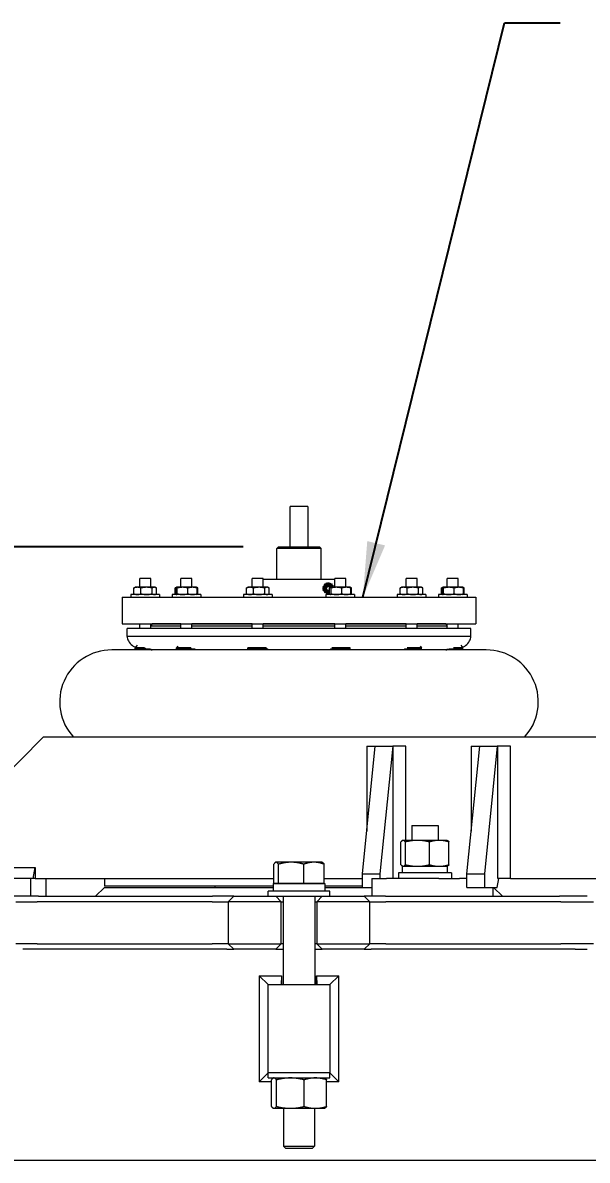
# Model space of a CAD drawing. Header units: inches. Extents: x 20 to 536, y 8 to 344.
# Drawn here: x 419.45 to 435.4, y 140.66 to 172.84 of the extents above; entities that cross this region are included whole.
import ezdxf

# ---------------------------------------------------------------- set-up
doc = ezdxf.new("R2010")
doc.units = ezdxf.units.IN
doc.header["$LTSCALE"] = 16
doc.header["$MEASUREMENT"] = 0
for name, color, linetype, lineweight in [('Dimension (ANSI)', 7, 'Continuous', 25), ('Symbol', 7, 'Continuous', 25), ('Visible (ANSI)', 7, 'Continuous', 50)]:
    doc.layers.add(name, color=color, linetype=linetype, lineweight=lineweight)
doc.styles.add('Standard D-E', font='arial.ttf')
doc.dimstyles.new('Default D-E$7', dxfattribs={"dimscale": 16, "dimtxt": 0.15, "dimasz": 0.098425, "dimexe": 0.125, "dimexo": 0.0625, "dimgap": 0.031496, "dimtad": 0, "dimtih": 1, "dimtoh": 1, "dimrnd": 1e-08, "dimzin": 4, "dimdsep": 46, "dimtxsty": 'Standard D-E', "dimcen": 0.09, "dimdle": 0.393701, "dimclrd": 256, "dimclre": 256, "dimclrt": 256, "dimadec": 0, "dimazin": 1, "dimtfac": 1, "dimtofl": 0, "dimtmove": 0, "dimatfit": 3, "dimfxl": 1, "dimtolj": 1, "dimtzin": 4, "dimlwd": -1, "dimlwe": -1, "dimarcsym": 0})
doc.dimstyles.new('in [mm] D-E NeptuneBenson', dxfattribs={"dimscale": 16, "dimtxt": 0.15, "dimasz": 0.098425, "dimexe": 0.125, "dimexo": 0.063, "dimgap": 0.031496, "dimtad": 0, "dimtih": 1, "dimtoh": 1, "dimdec": 4, "dimrnd": 1e-08, "dimzin": 3, "dimdsep": 46, "dimlunit": 5, "dimtxsty": 'Standard D-E', "dimcen": 0.09, "dimdle": 0.393701, "dimclrd": 256, "dimclre": 256, "dimclrt": 256, "dimadec": 1, "dimazin": 1, "dimtfac": 1, "dimtofl": 0, "dimtmove": 0, "dimatfit": 3, "dimfxl": 1, "dimfrac": 1, "dimtolj": 1, "dimtzin": 4, "dimlwd": -1, "dimlwe": -1, "dimarcsym": 0})

# ---------------------------------------------------------------- blocks, each defined once
blk = doc.blocks.new('*D27')
at = {"layer": 'Defpoints', "color": 0, "transparency": 16777216}
for p in [(360.176, 158.01), (426.681, 158.01), (401.679, 61.1)]:
    blk.add_point(p, dxfattribs=at)
at = {"layer": 'Dimension (ANSI)', "transparency": 16777216}
for p, q in [((425.673, 158.01), (358.176, 158.01)), ((360.176, 156.436), (360.176, 124.588)), ((360.176, 62.675), (360.176, 107.179)), ((400.671, 61.1), (358.176, 61.1))]:
    blk.add_line(p, q, dxfattribs=at)
for points in [[(359.914, 156.436), (360.439, 156.436), (360.176, 158.01)], [(359.914, 62.675), (360.439, 62.675), (360.176, 61.1)]]:
    blk.add_solid(points, dxfattribs=at)
at = {"layer": 'Dimension (ANSI)', "transparency": 16777216, "char_height": 2.4, "attachment_point": 5, "style": 'Standard D-E'}
for s, insert in [('\\A1; \\fArial|b0|i0;\\H2.4000;96{\\H1x;\\S15#16;} in', (360.176, 118.859)), ('\\A1;[2461.5 mm]{\\P\\fArial|b0|i0;\\H2.4000;SHIPPING HEIGHT\\P\\fArial|b0|i0;\\H2.4000;REF.}', (360.176, 110.155))]:
    blk.add_mtext(s, dxfattribs=dict(at, insert=insert))

msp = doc.modelspace()

# ---------------------------------------------------------------- linework, layer by layer
at = {"layer": 'Visible (ANSI)', "linetype": 'Continuous', "lineweight": 18}
for p, q in [((426.99551, 159.13508), (426.99551, 158.01031)), ((427.49489, 159.15596), (427.01639, 159.15596)), ((427.51577, 158.01031), (427.51577, 159.13508)), ((426.68064, 158.01031), (426.63064, 157.96031)), ((427.88064, 157.96031), (426.63064, 157.96031)), ((426.63064, 157.08345), (426.63064, 157.96031)), ((426.68064, 158.01031), (427.83064, 158.01031)), ((427.83064, 158.01031), (427.88064, 157.96031)), ((427.88064, 157.08345), (427.88064, 157.96031)), ((423.06523, 157.11345), (422.75273, 157.11345)), ((422.75273, 156.86645), (422.75273, 157.11345)), ((423.06523, 156.86645), (423.06523, 157.11345)), ((424.22991, 157.11345), (423.91741, 157.11345)), ((423.91741, 156.86645), (423.91741, 157.11345)), ((424.22991, 156.86645), (424.22991, 157.11345)), ((426.24721, 157.11345), (425.93471, 157.11345)), ((425.93471, 156.86645), (425.93471, 157.11345)), ((426.24721, 156.86645), (426.24721, 157.11345)), ((428.26142, 157.08345), (426.24939, 157.08345)), ((428.57658, 157.11345), (428.26408, 157.11345)), ((428.26408, 156.86645), (428.26408, 157.11345)), ((428.57658, 156.86645), (428.57658, 157.11345)), ((430.59387, 157.11345), (430.28137, 157.11345)), ((430.28137, 156.86645), (430.28137, 157.11345)), ((430.59387, 156.86645), (430.59387, 157.11345)), ((431.75856, 157.11345), (431.44606, 157.11345)), ((431.44606, 156.86645), (431.44606, 157.11345)), ((431.75856, 156.86645), (431.75856, 157.11345)), ((422.58671, 156.68376), (422.58671, 156.84614)), ((422.62748, 156.86645), (422.60428, 156.85564)), ((422.68565, 156.86645), (422.62748, 156.86645)), ((422.94572, 156.86645), (422.68565, 156.86645)), ((422.78459, 156.68376), (422.78459, 156.84614)), ((423.16905, 156.86645), (422.94572, 156.86645)), ((423.10685, 156.68376), (423.10685, 156.84614)), ((423.19048, 156.86645), (423.16905, 156.86645)), ((423.19048, 156.86645), (423.21367, 156.85564)), ((423.23124, 156.68376), (423.23124, 156.84614)), ((423.75139, 156.68376), (423.75139, 156.84614)), ((423.78973, 156.86532), (423.76897, 156.85564)), ((423.77336, 156.68376), (423.77336, 156.84614)), ((423.79216, 156.86645), (423.78973, 156.86532)), ((423.79457, 156.86645), (423.79216, 156.86645)), ((423.96594, 156.86645), (423.79457, 156.86645)), ((423.81578, 156.68376), (423.81578, 156.84614)), ((424.24503, 156.86645), (423.96594, 156.86645)), ((424.11609, 156.68376), (424.11609, 156.84614)), ((424.35516, 156.86645), (424.24503, 156.86645)), ((424.35516, 156.86645), (424.35759, 156.86532)), ((424.35759, 156.86532), (424.37836, 156.85564)), ((424.37397, 156.68376), (424.37397, 156.84614)), ((424.39593, 156.68376), (424.39593, 156.84614)), ((425.76869, 156.68376), (425.76869, 156.84614)), ((425.80946, 156.86645), (425.78626, 156.85564)), ((425.86763, 156.86645), (425.80946, 156.86645)), ((426.1277, 156.86645), (425.86763, 156.86645)), ((425.96657, 156.68376), (425.96657, 156.84614)), ((426.35103, 156.86645), (426.1277, 156.86645)), ((426.28883, 156.68376), (426.28883, 156.84614)), ((426.37246, 156.86645), (426.35103, 156.86645)), ((426.37246, 156.86645), (426.39565, 156.85564)), ((426.41322, 156.68376), (426.41322, 156.84614)), ((428.12002, 156.68376), (428.12002, 156.84614)), ((428.13883, 156.86645), (428.1364, 156.86532)), ((428.14124, 156.86645), (428.13883, 156.86645)), ((428.3126, 156.86645), (428.14124, 156.86645)), ((428.16245, 156.68376), (428.16245, 156.84614)), ((428.59169, 156.86645), (428.3126, 156.86645)), ((428.46276, 156.68376), (428.46276, 156.84614)), ((428.70183, 156.86645), (428.59169, 156.86645)), ((428.70183, 156.86645), (428.70426, 156.86532)), ((428.70426, 156.86532), (428.72502, 156.85564)), ((428.72063, 156.68376), (428.72063, 156.84614)), ((428.7426, 156.68376), (428.7426, 156.84614)), ((430.11536, 156.68376), (430.11536, 156.84614)), ((430.15612, 156.86645), (430.13293, 156.85564)), ((430.21429, 156.86645), (430.15612, 156.86645)), ((430.47437, 156.86645), (430.21429, 156.86645)), ((430.31323, 156.68376), (430.31323, 156.84614)), ((430.6977, 156.86645), (430.47437, 156.86645)), ((430.6355, 156.68376), (430.6355, 156.84614)), ((430.71912, 156.86645), (430.6977, 156.86645)), ((430.71912, 156.86645), (430.74232, 156.85564)), ((430.75989, 156.68376), (430.75989, 156.84614)), ((431.28004, 156.68376), (431.28004, 156.84614)), ((431.31838, 156.86532), (431.29762, 156.85564)), ((431.302, 156.68376), (431.302, 156.84614)), ((431.32081, 156.86645), (431.31838, 156.86532)), ((431.32322, 156.86645), (431.32081, 156.86645)), ((431.49458, 156.86645), (431.32322, 156.86645)), ((431.34443, 156.68376), (431.34443, 156.84614)), ((431.77368, 156.86645), (431.49458, 156.86645)), ((431.64474, 156.68376), (431.64474, 156.84614)), ((431.88381, 156.86645), (431.77368, 156.86645)), ((431.88381, 156.86645), (431.88624, 156.86532)), ((431.88624, 156.86532), (431.907, 156.85564)), ((431.90261, 156.68376), (431.90261, 156.84614)), ((431.92458, 156.68376), (431.92458, 156.84614)), ((422.25564, 156.58345), (432.25564, 156.58345)), ((422.25564, 156.58345), (422.25564, 155.83345)), ((423.31498, 156.66345), (422.50298, 156.66345)), ((422.50298, 156.66345), (422.50298, 156.58345)), ((422.62748, 156.66345), (422.60428, 156.67427)), ((423.19048, 156.66345), (423.21367, 156.67427)), ((423.31498, 156.66345), (423.31498, 156.58345)), ((424.47966, 156.66345), (423.66766, 156.66345)), ((423.66766, 156.66345), (423.66766, 156.58345)), ((423.78973, 156.66458), (423.76897, 156.67427)), ((423.79216, 156.66345), (423.78973, 156.66458)), ((424.35516, 156.66345), (424.35759, 156.66458)), ((424.35759, 156.66458), (424.37836, 156.67427)), ((424.47966, 156.66345), (424.47966, 156.58345)), ((426.49696, 156.66345), (425.68496, 156.66345)), ((425.68496, 156.66345), (425.68496, 156.58345)), ((425.80946, 156.66345), (425.78626, 156.67427)), ((426.37246, 156.66345), (426.39565, 156.67427)), ((426.49696, 156.66345), (426.49696, 156.58345)), ((428.82633, 156.66345), (428.01433, 156.66345)), ((428.01433, 156.66345), (428.01433, 156.58345)), ((428.13883, 156.66345), (428.1364, 156.66458)), ((428.70183, 156.66345), (428.70426, 156.66458)), ((428.70426, 156.66458), (428.72502, 156.67427)), ((428.82633, 156.66345), (428.82633, 156.58345)), ((430.84362, 156.66345), (430.03162, 156.66345)), ((430.03162, 156.66345), (430.03162, 156.58345)), ((430.15612, 156.66345), (430.13293, 156.67427)), ((430.71912, 156.66345), (430.74232, 156.67427)), ((430.84362, 156.66345), (430.84362, 156.58345)), ((432.00831, 156.66345), (431.19631, 156.66345)), ((431.19631, 156.66345), (431.19631, 156.58345)), ((431.31838, 156.66458), (431.29762, 156.67427)), ((431.32081, 156.66345), (431.31838, 156.66458)), ((431.88381, 156.66345), (431.88624, 156.66458)), ((431.88624, 156.66458), (431.907, 156.67427)), ((432.00831, 156.66345), (432.00831, 156.58345)), ((432.25564, 156.58345), (432.25564, 155.83345)), ((422.25564, 155.83345), (432.25564, 155.83345)), ((422.75273, 155.70545), (422.75273, 155.83345)), ((423.06523, 155.70545), (423.06523, 155.83345)), ((423.10653, 155.83031), (423.06948, 155.76613)), ((423.91741, 155.76613), (423.06948, 155.76613)), ((423.91741, 155.83031), (423.10653, 155.83031)), ((423.91741, 155.70545), (423.91741, 155.83345)), ((424.22991, 155.70545), (424.22991, 155.83345)), ((425.93471, 155.83031), (424.22991, 155.83031)), ((425.93471, 155.76613), (424.22991, 155.76613)), ((425.93471, 155.70545), (425.93471, 155.83345)), ((426.24721, 155.70545), (426.24721, 155.83345)), ((428.26408, 155.83031), (426.24721, 155.83031)), ((428.26408, 155.76613), (426.24721, 155.76613)), ((426.51239, 155.83031), (426.51239, 155.83345)), ((427.99889, 155.83031), (427.99889, 155.83345)), ((428.26408, 155.70545), (428.26408, 155.83345)), ((428.57658, 155.70545), (428.57658, 155.83345)), ((430.28137, 155.83031), (428.57658, 155.83031)), ((430.28137, 155.76613), (428.57658, 155.76613)), ((430.28137, 155.70545), (430.28137, 155.83345)), ((430.59387, 155.70545), (430.59387, 155.83345)), ((431.40475, 155.83031), (430.59387, 155.83031)), ((431.44181, 155.76613), (430.59387, 155.76613)), ((431.40475, 155.83031), (431.44181, 155.76613)), ((431.44606, 155.70545), (431.44606, 155.83345)), ((431.75856, 155.70545), (431.75856, 155.83345)), ((432.11564, 155.70545), (422.39564, 155.70545)), ((422.39564, 155.47725), (422.39564, 155.70545)), ((432.11564, 155.47725), (422.39564, 155.47725)), ((432.11564, 155.47725), (432.11564, 155.70545)), ((422.68498, 155.22652), (422.62498, 155.15749)), ((422.88956, 155.15749), (422.62498, 155.15749)), ((422.62498, 155.11345), (422.62498, 155.15749)), ((422.904, 155.11345), (422.904, 155.15186)), ((422.98728, 155.12579), (422.98728, 155.11345)), ((423.82605, 155.19935), (423.78966, 155.15749)), ((424.19851, 155.15749), (423.78966, 155.15749)), ((423.78966, 155.11345), (423.78966, 155.15749)), ((424.21133, 155.11345), (424.21133, 155.15186)), ((424.27797, 155.12579), (424.27797, 155.11345)), ((425.80696, 155.11345), (425.80696, 155.14999)), ((426.32662, 155.15749), (425.80762, 155.15749)), ((426.33438, 155.11345), (426.33438, 155.15186)), ((426.36653, 155.12579), (426.36653, 155.11345)), ((428.14734, 155.1283), (428.14734, 155.11345)), ((428.70366, 155.15749), (428.18466, 155.15749)), ((428.70428, 155.11345), (428.70428, 155.15186)), ((430.24036, 155.1283), (430.24036, 155.11345)), ((430.72162, 155.15749), (430.31277, 155.15749)), ((430.68523, 155.19935), (430.72162, 155.15749)), ((430.72162, 155.11345), (430.72162, 155.15749)), ((431.53362, 155.1283), (431.53362, 155.11345)), ((431.88631, 155.15749), (431.62173, 155.15749)), ((431.8263, 155.22652), (431.88631, 155.15749)), ((431.88631, 155.11345), (431.88631, 155.15749)), ((432.54996, 155.09629), (421.96132, 155.09629)), ((422.904, 155.11345), (422.62498, 155.11345)), ((422.92044, 155.10545), (423.0463, 155.10545)), ((422.98728, 155.11345), (422.92677, 155.11345)), ((423.04519, 155.11345), (422.98728, 155.11345)), ((423.09174, 155.10545), (424.12876, 155.10545)), ((424.21133, 155.11345), (423.78966, 155.11345)), ((424.27797, 155.11345), (424.21133, 155.11345)), ((424.25288, 155.10545), (426.04906, 155.10545)), ((424.31623, 155.11345), (424.27797, 155.11345)), ((426.33438, 155.11345), (425.80696, 155.11345)), ((426.21862, 155.10545), (428.29267, 155.10545)), ((426.36653, 155.11345), (426.33438, 155.11345)), ((426.37488, 155.11345), (426.36653, 155.11345)), ((428.70428, 155.11345), (428.14734, 155.11345)), ((428.46222, 155.10545), (430.2584, 155.10545)), ((430.72162, 155.11345), (430.24036, 155.11345)), ((430.38253, 155.10545), (431.41955, 155.10545)), ((431.46498, 155.10545), (431.59084, 155.10545)), ((431.53362, 155.11345), (431.49661, 155.11345)), ((431.88631, 155.11345), (431.53362, 155.11345)), ((417.55765, 150.12531), (420.02051, 152.62531)), ((443.26458, 152.62531), (420.02051, 152.62531)), ((429.04853, 148.75531), (429.41262, 152.37531)), ((429.17002, 152.37531), (429.41262, 152.37531)), ((429.17002, 152.37531), (429.17002, 149.96323)), ((429.41262, 152.37531), (429.90519, 152.37531)), ((429.90519, 152.37531), (429.5411, 148.75531)), ((429.91678, 152.37531), (429.90519, 152.37531)), ((430.27831, 152.37531), (429.91678, 152.37531)), ((429.91678, 148.62531), (429.91678, 152.37531)), ((430.27831, 149.70731), (430.27831, 152.37531)), ((432.00396, 148.75531), (432.36804, 152.37531)), ((432.12545, 152.37531), (432.36804, 152.37531)), ((432.12545, 152.37531), (432.12545, 149.96323)), ((432.36804, 152.37531), (432.86062, 152.37531)), ((432.86062, 152.37531), (432.49653, 148.75531)), ((432.87221, 152.37531), (432.86062, 152.37531)), ((433.23373, 152.37531), (432.87221, 152.37531)), ((432.87221, 148.62531), (432.87221, 152.37531)), ((433.23373, 148.62531), (433.23373, 152.37531)), ((430.44147, 150.12531), (431.19147, 150.12531)), ((430.44147, 150.12531), (430.44147, 149.70731)), ((431.19147, 150.12531), (431.19147, 149.70731)), ((430.13831, 149.0184), (430.13831, 149.66223)), ((430.19147, 149.70731), (430.18183, 149.70282)), ((430.20097, 149.70731), (430.19147, 149.70731)), ((430.60271, 149.70731), (430.20097, 149.70731)), ((430.26363, 149.0184), (430.26363, 149.66223)), ((431.21821, 149.70731), (430.60271, 149.70731)), ((430.94179, 149.0184), (430.94179, 149.66223)), ((431.44147, 149.70731), (431.21821, 149.70731)), ((431.44147, 149.70731), (431.45111, 149.70282)), ((431.49464, 149.0184), (431.49464, 149.66223)), ((426.54334, 148.48494), (426.54334, 149.03035)), ((426.59964, 149.08894), (426.58929, 149.08297)), ((426.60983, 149.08894), (426.59964, 149.08894)), ((427.03247, 149.08894), (426.60983, 149.08894)), ((426.67632, 148.48494), (426.67632, 149.03035)), ((427.67829, 149.08894), (427.03247, 149.08894)), ((427.38862, 148.48494), (427.38862, 149.03035)), ((427.91164, 149.08894), (427.67829, 149.08894)), ((427.91164, 149.08894), (427.92199, 149.08297)), ((427.96795, 148.48494), (427.96795, 149.03035)), ((417.70417, 148.93781), (419.79885, 148.93781)), ((419.74518, 148.62531), (419.79885, 148.93781)), ((419.79885, 148.93781), (419.79885, 148.62531)), ((429.04853, 148.75531), (429.5411, 148.75531)), ((429.04853, 148.37531), (429.04853, 148.75531)), ((429.5411, 148.75531), (429.5411, 148.62531)), ((431.56647, 148.78531), (430.06647, 148.78531)), ((430.06647, 148.78531), (430.06647, 148.62531)), ((430.19147, 148.97331), (430.18183, 148.97781)), ((430.18397, 148.97331), (431.44897, 148.97331)), ((430.18397, 148.78531), (430.18397, 148.97331)), ((431.44147, 148.97331), (431.45111, 148.97781)), ((431.44897, 148.78531), (431.44897, 148.97331)), ((431.56647, 148.78531), (431.56647, 148.62531)), ((432.00396, 148.75531), (432.49653, 148.75531)), ((432.00396, 148.37531), (432.00396, 148.75531)), ((432.49653, 148.75531), (432.49653, 148.37531)), ((419.67005, 148.62531), (417.70417, 148.62531)), ((419.79885, 148.62531), (419.67005, 148.62531)), ((419.67005, 148.62531), (419.67005, 148.12531)), ((419.79885, 148.62531), (419.74518, 148.62531)), ((419.79885, 148.62531), (426.54334, 148.62531)), ((420.09939, 148.62531), (420.09939, 148.12531)), ((421.75564, 148.37531), (421.50564, 148.12531)), ((421.75564, 148.62531), (421.75564, 148.41531)), ((426.52614, 148.41531), (421.75564, 148.41531)), ((421.75564, 148.37531), (426.52614, 148.37531)), ((421.75564, 148.37531), (426.52614, 148.37531)), ((424.88064, 148.41531), (424.88064, 148.37531)), ((426.52614, 148.48494), (427.98514, 148.48494)), ((426.52614, 148.48494), (426.52614, 148.26594)), ((426.60983, 148.48494), (426.54334, 148.48494)), ((426.59964, 148.48494), (426.59964, 148.48494)), ((426.67632, 148.48494), (426.60983, 148.48494)), ((427.03247, 148.48494), (426.67632, 148.48494)), ((427.38862, 148.48494), (427.03247, 148.48494)), ((427.67829, 148.48494), (427.38862, 148.48494)), ((427.96795, 148.48494), (427.67829, 148.48494)), ((427.91164, 148.48494), (427.91164, 148.48494)), ((427.96795, 148.62531), (429.04853, 148.62531)), ((427.98514, 148.48494), (427.98514, 148.26594)), ((429.04853, 148.41531), (427.98514, 148.41531)), ((427.98514, 148.37531), (429.04853, 148.37531)), ((427.98514, 148.37531), (429.04853, 148.37531)), ((429.04853, 148.37531), (429.319, 148.37531)), ((429.319, 148.62531), (429.73313, 148.62531)), ((429.319, 148.62531), (429.319, 148.12531)), ((431.21085, 148.62531), (429.73313, 148.62531)), ((431.21085, 148.62531), (431.78929, 148.62531)), ((432.00396, 148.62531), (431.78929, 148.62531)), ((432.00396, 148.37531), (432.49653, 148.37531)), ((432.49653, 148.37531), (432.86062, 148.37531)), ((432.73385, 148.37531), (432.73385, 148.12531)), ((432.75564, 148.37531), (433.00564, 148.12531)), ((432.86062, 148.37531), (432.90355, 148.62531)), ((433.23373, 148.62531), (432.87221, 148.62531)), ((433.23373, 148.62531), (436.76093, 148.62531)), ((419.89334, 148.12531), (419.10772, 148.12531)), ((419.89334, 148.12531), (424.81211, 148.12531)), ((425.41064, 148.12531), (424.81211, 148.12531)), ((425.25564, 147.97031), (425.41064, 148.12531)), ((425.41064, 148.12531), (426.22735, 148.12531)), ((426.22735, 148.12531), (426.50332, 148.12531)), ((428.13064, 148.26594), (426.38064, 148.26594)), ((426.38064, 148.12531), (426.38064, 148.26594)), ((426.50332, 148.12531), (426.60064, 148.12531)), ((426.75564, 147.97031), (426.60064, 148.12531)), ((426.60064, 148.12531), (427.91064, 148.12531)), ((426.80814, 148.12531), (426.80814, 145.62531)), ((427.70314, 148.12531), (427.70314, 145.62531)), ((427.75564, 147.97031), (427.91064, 148.12531)), ((427.91064, 148.12531), (428.00797, 148.12531)), ((428.00797, 148.12531), (428.28394, 148.12531)), ((428.13064, 148.12531), (428.13064, 148.26594)), ((428.28394, 148.12531), (429.10064, 148.12531)), ((429.69918, 148.12531), (429.10064, 148.12531)), ((429.25564, 147.97031), (429.10064, 148.12531)), ((429.69918, 148.12531), (434.61794, 148.12531)), ((435.40357, 148.12531), (434.61794, 148.12531)), ((419.25337, 147.97031), (419.85308, 147.97031)), ((424.79875, 147.97031), (419.85308, 147.97031)), ((424.79875, 147.97031), (425.25564, 147.97031)), ((426.22216, 147.97031), (425.25564, 147.97031)), ((425.25564, 147.97031), (425.25564, 146.78031)), ((426.49952, 147.97031), (426.22216, 147.97031)), ((426.75564, 147.97031), (426.49952, 147.97031)), ((426.75564, 147.97031), (426.80814, 147.97031)), ((426.75564, 146.78031), (426.75564, 147.97031)), ((427.70314, 147.97031), (427.75564, 147.97031)), ((428.01177, 147.97031), (427.75564, 147.97031)), ((427.75564, 147.97031), (427.75564, 146.78031)), ((428.28913, 147.97031), (428.01177, 147.97031)), ((429.25564, 147.97031), (428.28913, 147.97031)), ((429.25564, 147.97031), (429.71254, 147.97031)), ((429.25564, 146.78031), (429.25564, 147.97031)), ((434.6582, 147.97031), (429.71254, 147.97031)), ((434.6582, 147.97031), (435.25792, 147.97031)), ((435.25792, 147.97031), (435.58496, 147.97031)), ((419.85308, 146.78031), (419.25337, 146.78031)), ((419.85308, 146.78031), (424.79875, 146.78031)), ((425.25564, 146.78031), (424.79875, 146.78031)), ((425.25564, 146.78031), (426.22216, 146.78031)), ((425.25564, 146.78031), (425.41064, 146.62531)), ((426.22216, 146.78031), (426.49952, 146.78031)), ((426.49952, 146.78031), (426.75564, 146.78031)), ((426.75564, 146.78031), (426.60064, 146.62531)), ((426.80814, 146.78031), (426.75564, 146.78031)), ((427.75564, 146.78031), (427.70314, 146.78031)), ((427.75564, 146.78031), (428.01177, 146.78031)), ((427.75564, 146.78031), (427.91064, 146.62531)), ((428.01177, 146.78031), (428.28913, 146.78031)), ((428.28913, 146.78031), (429.25564, 146.78031)), ((429.25564, 146.78031), (429.10064, 146.62531)), ((429.71254, 146.78031), (429.25564, 146.78031)), ((429.71254, 146.78031), (434.6582, 146.78031)), ((435.25792, 146.78031), (434.6582, 146.78031)), ((435.58496, 146.78031), (435.25792, 146.78031)), ((425.21833, 146.62531), (419.44699, 146.62531)), ((425.21833, 146.62531), (425.41064, 146.62531)), ((426.22735, 146.62531), (425.41064, 146.62531)), ((426.50332, 146.62531), (426.22735, 146.62531)), ((426.60064, 146.62531), (426.50332, 146.62531)), ((426.60064, 146.62531), (426.80814, 146.62531)), ((427.70314, 146.62531), (427.91064, 146.62531)), ((428.00797, 146.62531), (427.91064, 146.62531)), ((428.28394, 146.62531), (428.00797, 146.62531)), ((429.10064, 146.62531), (428.28394, 146.62531)), ((429.10064, 146.62531), (429.29295, 146.62531)), ((435.06429, 146.62531), (429.29295, 146.62531)), ((435.06429, 146.62531), (435.40357, 146.62531)), ((426.13074, 145.87521), (426.13074, 142.87541)), ((426.13074, 145.87521), (426.75999, 145.87521)), ((426.13074, 145.87521), (426.38064, 145.62531)), ((426.75999, 145.87521), (426.75564, 145.62531)), ((426.75999, 145.87521), (426.75999, 145.62531)), ((427.7513, 145.87521), (427.75564, 145.62531)), ((427.7513, 145.62531), (427.7513, 145.87521)), ((427.7513, 145.87521), (428.38054, 145.87521)), ((428.38054, 145.87521), (428.13064, 145.62531)), ((428.38054, 142.87541), (428.38054, 145.87521)), ((426.38064, 145.62531), (428.13064, 145.62531)), ((426.38064, 143.12531), (426.38064, 145.62531)), ((428.13064, 145.62531), (428.13064, 143.12531)), ((426.13074, 142.87541), (426.38064, 143.12531)), ((428.13064, 143.12531), (426.38064, 143.12531)), ((428.13064, 143.12531), (426.38064, 143.12531)), ((426.38064, 142.98469), (426.38064, 143.12531)), ((426.38064, 142.98469), (428.13064, 142.98469)), ((426.47493, 142.17755), (426.47493, 142.93282)), ((426.53664, 142.98469), (426.5253, 142.9794)), ((426.62069, 142.17755), (426.62069, 142.93282)), ((427.4014, 142.17755), (427.4014, 142.93282)), ((427.97464, 142.98469), (427.98599, 142.9794)), ((428.03635, 142.17755), (428.03635, 142.93282)), ((428.13064, 142.98469), (428.13064, 143.12531)), ((428.38054, 142.87541), (428.13064, 143.12531)), ((426.47493, 142.87541), (426.13074, 142.87541)), ((428.38054, 142.87541), (428.03635, 142.87541)), ((426.53664, 142.12569), (426.5253, 142.13098)), ((426.53664, 142.12569), (426.54781, 142.12569)), ((426.54781, 142.12569), (427.01104, 142.12569)), ((426.81814, 142.12569), (426.81814, 141.05105)), ((427.01104, 142.12569), (427.71887, 142.12569)), ((427.69314, 142.12569), (427.69314, 141.05105)), ((427.71887, 142.12569), (427.97464, 142.12569)), ((427.97464, 142.12569), (427.98599, 142.13098)), ((426.81814, 141.05105), (427.69314, 141.05105)), ((426.8863, 140.98494), (426.81814, 141.05105)), ((427.62498, 140.98494), (426.8863, 140.98494)), ((427.62498, 140.98494), (427.69314, 141.05105)), ((398.75431, 140.65656), (449.62921, 140.65656))]:
    msp.add_line(p, q, dxfattribs=at)
for centre, radius, start, end in [((427.01639, 159.13508), 0.02088, 90, 180), ((427.49489, 159.13508), 0.02088, 0, 90), ((426.24939, 157.05845), 0.025, 90, 95.015666), ((423.13619, 155.6459), 0.1375, 119.023912, 121.071654), ((431.37509, 155.6459), 0.1375, 58.928346, 60.976088), ((422.68416, 155.49245), 0.28891, 183.015326, 209.34172), ((431.82713, 155.49245), 0.28891, 330.65828, 356.984674), ((422.79778, 155.55632), 0.41925, 209.34172, 233.614904), ((422.87197, 155.65701), 0.54432, 233.614904, 244.046206), ((431.63932, 155.65701), 0.54432, 295.953794, 306.385096), ((431.71351, 155.55632), 0.41925, 306.385096, 330.65828), ((421.96132, 153.62537), 1.47092, 90, 222.834831), ((422.92044, 155.81583), 0.71038, 261.393107, 270), ((423.03451, 155.51256), 0.41885, 276.363058, 283.598225), ((431.47677, 155.51256), 0.41885, 256.401775, 263.636942), ((431.59084, 155.81583), 0.71038, 270, 278.606893), ((432.54996, 153.62537), 1.47092, 317.165169, 90)]:
    msp.add_arc(centre, radius, start, end, dxfattribs=at)
at = {"layer": 'Visible (ANSI)'}
for radius, start, end in [(0.08929, 21.69095, 293.957545), (0.1018, 54.052466, 99.052466)]:
    msp.add_arc((428.08377, 156.83345), radius, start, end, dxfattribs=at)
at = {"layer": 'Visible (ANSI)', "linetype": 'Continuous', "lineweight": 18}
for points in [[(428.26142, 157.08345), (428.26227, 157.08345), (428.26317, 157.0834), (428.26408, 157.08329)], [(428.12001, 156.71384), (428.10822, 156.71028), (428.09594, 156.70845), (428.08377, 156.70845)], [(422.904, 155.14098), (422.90895, 155.1394), (422.91392, 155.13787), (422.9189, 155.13639)], [(422.9189, 155.13639), (422.93775, 155.13081), (422.95648, 155.12583), (422.97447, 155.12166)]]:
    msp.add_open_spline(points, degree=3, dxfattribs=at)
for points, weights in [([(422.68565, 156.86645), (422.63973, 156.86645), (422.58671, 156.84614)], [1, 1.0379548493, 1]), ([(422.58671, 156.84614), (422.59578, 156.85167), (422.60428, 156.85564)], [1, 1.01005189042, 1.01477953359]), ([(422.78459, 156.84614), (422.73156, 156.86645), (422.68565, 156.86645)], [1, 1.0379548493, 1]), ([(422.94572, 156.86645), (422.87094, 156.86645), (422.78459, 156.84614)], [1, 1.0379548493, 1]), ([(423.10685, 156.84614), (423.0205, 156.86645), (422.94572, 156.86645)], [1, 1.0379548493, 1]), ([(423.16905, 156.86645), (423.14018, 156.86645), (423.10685, 156.84614)], [1, 1.0379548493, 1]), ([(423.23124, 156.84614), (423.19791, 156.86645), (423.16905, 156.86645)], [1, 1.0379548493, 1]), ([(423.77935, 156.85564), (423.76582, 156.85167), (423.75139, 156.84614)], [1.01477953359, 1.01005189042, 1]), ([(423.75139, 156.84614), (423.76047, 156.85167), (423.76897, 156.85564)], [1, 1.01005189042, 1.01477953359]), ([(423.79457, 156.86645), (423.78473, 156.86645), (423.77336, 156.84614)], [1, 1.0379548493, 1]), ([(423.81578, 156.84614), (423.80442, 156.86645), (423.79457, 156.86645)], [1, 1.0379548493, 1]), ([(423.96594, 156.86645), (423.89625, 156.86645), (423.81578, 156.84614)], [1, 1.0379548493, 1]), ([(424.11609, 156.84614), (424.03562, 156.86645), (423.96594, 156.86645)], [1, 1.0379548493, 1]), ([(424.24503, 156.86645), (424.18519, 156.86645), (424.11609, 156.84614)], [1, 1.0379548493, 1]), ([(424.37397, 156.84614), (424.30487, 156.86645), (424.24503, 156.86645)], [1, 1.0379548493, 1]), ([(424.35759, 156.86532), (424.36523, 156.86176), (424.37397, 156.84614)], [1.01375847525, 1.02892942038, 1]), ([(424.39593, 156.84614), (424.37836, 156.85685), (424.3626, 156.86182)], [1, 1.01965956375, 1.01895290532]), ([(425.86763, 156.86645), (425.82171, 156.86645), (425.76869, 156.84614)], [1, 1.0379548493, 1]), ([(425.76869, 156.84614), (425.77776, 156.85167), (425.78626, 156.85564)], [1, 1.01005189042, 1.01477953359]), ([(425.96657, 156.84614), (425.91355, 156.86645), (425.86763, 156.86645)], [1, 1.0379548493, 1]), ([(426.1277, 156.86645), (426.05292, 156.86645), (425.96657, 156.84614)], [1, 1.0379548493, 1]), ([(426.28883, 156.84614), (426.20248, 156.86645), (426.1277, 156.86645)], [1, 1.0379548493, 1]), ([(426.35103, 156.86645), (426.32216, 156.86645), (426.28883, 156.84614)], [1, 1.0379548493, 1]), ([(426.41322, 156.84614), (426.37989, 156.86645), (426.35103, 156.86645)], [1, 1.0379548493, 1]), ([(428.14124, 156.86645), (428.13139, 156.86645), (428.12002, 156.84614)], [1, 1.0379548493, 1]), ([(428.16245, 156.84614), (428.15108, 156.86645), (428.14124, 156.86645)], [1, 1.0379548493, 1]), ([(428.3126, 156.86645), (428.24292, 156.86645), (428.16245, 156.84614)], [1, 1.0379548493, 1]), ([(428.46276, 156.84614), (428.38229, 156.86645), (428.3126, 156.86645)], [1, 1.0379548493, 1]), ([(428.59169, 156.86645), (428.53185, 156.86645), (428.46276, 156.84614)], [1, 1.0379548493, 1]), ([(428.72063, 156.84614), (428.65154, 156.86645), (428.59169, 156.86645)], [1, 1.0379548493, 1]), ([(428.70426, 156.86532), (428.71189, 156.86176), (428.72063, 156.84614)], [1.01375847525, 1.02892942038, 1]), ([(428.7426, 156.84614), (428.72502, 156.85685), (428.70927, 156.86182)], [1, 1.01965956375, 1.01895290532]), ([(430.21429, 156.86645), (430.16838, 156.86645), (430.11536, 156.84614)], [1, 1.0379548493, 1]), ([(430.11536, 156.84614), (430.12443, 156.85167), (430.13293, 156.85564)], [1, 1.01005189042, 1.01477953359]), ([(430.31323, 156.84614), (430.26021, 156.86645), (430.21429, 156.86645)], [1, 1.0379548493, 1]), ([(430.47437, 156.86645), (430.39958, 156.86645), (430.31323, 156.84614)], [1, 1.0379548493, 1]), ([(430.6355, 156.84614), (430.54915, 156.86645), (430.47437, 156.86645)], [1, 1.0379548493, 1]), ([(430.6977, 156.86645), (430.66883, 156.86645), (430.6355, 156.84614)], [1, 1.0379548493, 1]), ([(430.75989, 156.84614), (430.72656, 156.86645), (430.6977, 156.86645)], [1, 1.0379548493, 1]), ([(431.308, 156.85564), (431.29447, 156.85167), (431.28004, 156.84614)], [1.01477953359, 1.01005189042, 1]), ([(431.28004, 156.84614), (431.28911, 156.85167), (431.29762, 156.85564)], [1, 1.01005189042, 1.01477953359]), ([(431.32322, 156.86645), (431.31337, 156.86645), (431.302, 156.84614)], [1, 1.0379548493, 1]), ([(431.34443, 156.84614), (431.33306, 156.86645), (431.32322, 156.86645)], [1, 1.0379548493, 1]), ([(431.49458, 156.86645), (431.4249, 156.86645), (431.34443, 156.84614)], [1, 1.0379548493, 1]), ([(431.64474, 156.84614), (431.56427, 156.86645), (431.49458, 156.86645)], [1, 1.0379548493, 1]), ([(431.77368, 156.86645), (431.71383, 156.86645), (431.64474, 156.84614)], [1, 1.0379548493, 1]), ([(431.90261, 156.84614), (431.83352, 156.86645), (431.77368, 156.86645)], [1, 1.0379548493, 1]), ([(431.88624, 156.86532), (431.89387, 156.86176), (431.90261, 156.84614)], [1.01375847525, 1.02892942038, 1]), ([(431.92458, 156.84614), (431.907, 156.85685), (431.89125, 156.86182)], [1, 1.01965956375, 1.01895290532]), ([(422.60428, 156.67427), (422.59578, 156.67823), (422.58671, 156.68376)], [1.01477953359, 1.01005189042, 1]), ([(422.58671, 156.68376), (422.63973, 156.66345), (422.68565, 156.66345)], [1, 1.0379548493, 1]), ([(422.68565, 156.66345), (422.73156, 156.66345), (422.78459, 156.68376)], [1, 1.0379548493, 1]), ([(422.78459, 156.68376), (422.87094, 156.66345), (422.94572, 156.66345)], [1, 1.0379548493, 1]), ([(422.94572, 156.66345), (423.0205, 156.66345), (423.10685, 156.68376)], [1, 1.0379548493, 1]), ([(423.10685, 156.68376), (423.14018, 156.66345), (423.16905, 156.66345)], [1, 1.0379548493, 1]), ([(423.16905, 156.66345), (423.19791, 156.66345), (423.23124, 156.68376)], [1, 1.0379548493, 1]), ([(423.75139, 156.68376), (423.76582, 156.67823), (423.77935, 156.67427)], [1, 1.01005189042, 1.01477953359]), ([(423.76897, 156.67427), (423.76047, 156.67823), (423.75139, 156.68376)], [1.01477953359, 1.01005189042, 1]), ([(423.77336, 156.68376), (423.78473, 156.66345), (423.79457, 156.66345)], [1, 1.0379548493, 1]), ([(423.79457, 156.66345), (423.80442, 156.66345), (423.81578, 156.68376)], [1, 1.0379548493, 1]), ([(423.81578, 156.68376), (423.89625, 156.66345), (423.96594, 156.66345)], [1, 1.0379548493, 1]), ([(423.96594, 156.66345), (424.03562, 156.66345), (424.11609, 156.68376)], [1, 1.0379548493, 1]), ([(424.11609, 156.68376), (424.18519, 156.66345), (424.24503, 156.66345)], [1, 1.0379548493, 1]), ([(424.24503, 156.66345), (424.30487, 156.66345), (424.37397, 156.68376)], [1, 1.0379548493, 1]), ([(424.37397, 156.68376), (424.36523, 156.66814), (424.35759, 156.66458)], [1, 1.02892942038, 1.01375847525]), ([(424.3626, 156.66808), (424.37836, 156.67305), (424.39593, 156.68376)], [1.01895290532, 1.01965956375, 1]), ([(425.78626, 156.67427), (425.77776, 156.67823), (425.76869, 156.68376)], [1.01477953359, 1.01005189042, 1]), ([(425.76869, 156.68376), (425.82171, 156.66345), (425.86763, 156.66345)], [1, 1.0379548493, 1]), ([(425.86763, 156.66345), (425.91355, 156.66345), (425.96657, 156.68376)], [1, 1.0379548493, 1]), ([(425.96657, 156.68376), (426.05292, 156.66345), (426.1277, 156.66345)], [1, 1.0379548493, 1]), ([(426.1277, 156.66345), (426.20248, 156.66345), (426.28883, 156.68376)], [1, 1.0379548493, 1]), ([(426.28883, 156.68376), (426.32216, 156.66345), (426.35103, 156.66345)], [1, 1.0379548493, 1]), ([(426.35103, 156.66345), (426.37989, 156.66345), (426.41322, 156.68376)], [1, 1.0379548493, 1]), ([(428.12002, 156.68376), (428.13139, 156.66345), (428.14124, 156.66345)], [1, 1.0379548493, 1]), ([(428.14124, 156.66345), (428.15108, 156.66345), (428.16245, 156.68376)], [1, 1.0379548493, 1]), ([(428.16245, 156.68376), (428.24292, 156.66345), (428.3126, 156.66345)], [1, 1.0379548493, 1]), ([(428.3126, 156.66345), (428.38229, 156.66345), (428.46276, 156.68376)], [1, 1.0379548493, 1]), ([(428.46276, 156.68376), (428.53185, 156.66345), (428.59169, 156.66345)], [1, 1.0379548493, 1]), ([(428.59169, 156.66345), (428.65154, 156.66345), (428.72063, 156.68376)], [1, 1.0379548493, 1]), ([(428.72063, 156.68376), (428.71189, 156.66814), (428.70426, 156.66458)], [1, 1.02892942038, 1.01375847525]), ([(428.70927, 156.66808), (428.72502, 156.67305), (428.7426, 156.68376)], [1.01895290532, 1.01965956375, 1]), ([(430.13293, 156.67427), (430.12443, 156.67823), (430.11536, 156.68376)], [1.01477953359, 1.01005189042, 1]), ([(430.11536, 156.68376), (430.16838, 156.66345), (430.21429, 156.66345)], [1, 1.0379548493, 1]), ([(430.21429, 156.66345), (430.26021, 156.66345), (430.31323, 156.68376)], [1, 1.0379548493, 1]), ([(430.31323, 156.68376), (430.39958, 156.66345), (430.47437, 156.66345)], [1, 1.0379548493, 1]), ([(430.47437, 156.66345), (430.54915, 156.66345), (430.6355, 156.68376)], [1, 1.0379548493, 1]), ([(430.6355, 156.68376), (430.66883, 156.66345), (430.6977, 156.66345)], [1, 1.0379548493, 1]), ([(430.6977, 156.66345), (430.72656, 156.66345), (430.75989, 156.68376)], [1, 1.0379548493, 1]), ([(431.29762, 156.67427), (431.28911, 156.67823), (431.28004, 156.68376)], [1.01477953359, 1.01005189042, 1]), ([(431.28004, 156.68376), (431.29447, 156.67823), (431.308, 156.67427)], [1, 1.01005189042, 1.01477953359]), ([(431.302, 156.68376), (431.31337, 156.66345), (431.32322, 156.66345)], [1, 1.0379548493, 1]), ([(431.32322, 156.66345), (431.33306, 156.66345), (431.34443, 156.68376)], [1, 1.0379548493, 1]), ([(431.34443, 156.68376), (431.4249, 156.66345), (431.49458, 156.66345)], [1, 1.0379548493, 1]), ([(431.49458, 156.66345), (431.56427, 156.66345), (431.64474, 156.68376)], [1, 1.0379548493, 1]), ([(431.64474, 156.68376), (431.71383, 156.66345), (431.77368, 156.66345)], [1, 1.0379548493, 1]), ([(431.77368, 156.66345), (431.83352, 156.66345), (431.90261, 156.68376)], [1, 1.0379548493, 1]), ([(431.90261, 156.68376), (431.89387, 156.66814), (431.88624, 156.66458)], [1, 1.02892942038, 1.01375847525]), ([(431.89125, 156.66808), (431.907, 156.67305), (431.92458, 156.68376)], [1.01895290532, 1.01965956375, 1]), ([(430.20097, 149.70731), (430.17189, 149.70731), (430.13831, 149.66223)], [1, 1.0379548493, 1]), ([(430.26363, 149.66223), (430.23005, 149.70731), (430.20097, 149.70731)], [1, 1.0379548493, 1]), ([(430.60271, 149.70731), (430.44534, 149.70731), (430.26363, 149.66223)], [1, 1.0379548493, 1]), ([(430.94179, 149.66223), (430.76008, 149.70731), (430.60271, 149.70731)], [1, 1.0379548493, 1]), ([(431.21821, 149.70731), (431.08993, 149.70731), (430.94179, 149.66223)], [1, 1.0379548493, 1]), ([(431.49464, 149.66223), (431.3465, 149.70731), (431.21821, 149.70731)], [1, 1.0379548493, 1]), ([(431.45111, 149.70282), (431.47148, 149.69332), (431.49464, 149.66223)], [1.01647331037, 1.02587101878, 1]), ([(426.60983, 149.08894), (426.57897, 149.08894), (426.54334, 149.03035)], [1, 1.0379548493, 1]), ([(426.67632, 149.03035), (426.64069, 149.08894), (426.60983, 149.08894)], [1, 1.0379548493, 1]), ([(427.03247, 149.08894), (426.86718, 149.08894), (426.67632, 149.03035)], [1, 1.0379548493, 1]), ([(427.38862, 149.03035), (427.19776, 149.08894), (427.03247, 149.08894)], [1, 1.0379548493, 1]), ([(427.67829, 149.08894), (427.54385, 149.08894), (427.38862, 149.03035)], [1, 1.0379548493, 1]), ([(427.96795, 149.03035), (427.81272, 149.08894), (427.67829, 149.08894)], [1, 1.0379548493, 1]), ([(427.92199, 149.08297), (427.9435, 149.07055), (427.96795, 149.03035)], [1.01657159114, 1.02573438582, 1]), ([(430.13831, 149.0184), (430.17189, 148.97331), (430.20097, 148.97331)], [1, 1.0379548493, 1]), ([(430.20097, 148.97331), (430.23005, 148.97331), (430.26363, 149.0184)], [1, 1.0379548493, 1]), ([(430.26363, 149.0184), (430.44534, 148.97331), (430.60271, 148.97331)], [1, 1.0379548493, 1]), ([(430.60271, 148.97331), (430.76008, 148.97331), (430.94179, 149.0184)], [1, 1.0379548493, 1]), ([(430.94179, 149.0184), (431.08993, 148.97331), (431.21821, 148.97331)], [1, 1.0379548493, 1]), ([(431.21821, 148.97331), (431.3465, 148.97331), (431.49464, 149.0184)], [1, 1.0379548493, 1]), ([(431.49464, 149.0184), (431.47148, 148.9873), (431.45111, 148.97781)], [1, 1.02587101878, 1.01647331037]), ([(426.54781, 142.98469), (426.51399, 142.98469), (426.47493, 142.93282)], [1, 1.0379548493, 1]), ([(426.62069, 142.93282), (426.58163, 142.98469), (426.54781, 142.98469)], [1, 1.0379548493, 1]), ([(427.01104, 142.98469), (426.82988, 142.98469), (426.62069, 142.93282)], [1, 1.0379548493, 1]), ([(427.4014, 142.93282), (427.19221, 142.98469), (427.01104, 142.98469)], [1, 1.0379548493, 1]), ([(427.71887, 142.98469), (427.57153, 142.98469), (427.4014, 142.93282)], [1, 1.0379548493, 1]), ([(428.03635, 142.93282), (427.86622, 142.98469), (427.71887, 142.98469)], [1, 1.0379548493, 1]), ([(427.98599, 142.9794), (428.00956, 142.96841), (428.03635, 142.93282)], [1.01657159114, 1.02573438582, 1]), ([(426.47493, 142.17755), (426.51399, 142.12569), (426.54781, 142.12569)], [1, 1.0379548493, 1]), ([(426.54781, 142.12569), (426.58163, 142.12569), (426.62069, 142.17755)], [1, 1.0379548493, 1]), ([(426.62069, 142.17755), (426.82988, 142.12569), (427.01104, 142.12569)], [1, 1.0379548493, 1]), ([(427.01104, 142.12569), (427.19221, 142.12569), (427.4014, 142.17755)], [1, 1.0379548493, 1]), ([(427.4014, 142.17755), (427.57153, 142.12569), (427.71887, 142.12569)], [1, 1.0379548493, 1]), ([(427.71887, 142.12569), (427.86622, 142.12569), (428.03635, 142.17755)], [1, 1.0379548493, 1]), ([(428.03635, 142.17755), (428.00956, 142.14197), (427.98599, 142.13098)], [1, 1.02573438582, 1.01657159114])]:
    msp.add_rational_spline(points, weights, degree=2, dxfattribs=at)
for points, knots in [([(428.08377, 156.70845), (428.069, 156.70845), (428.05212, 156.71118), (428.01874, 156.72518), (428.00226, 156.73644), (427.98053, 156.76183), (427.97264, 156.77426), (427.96173, 156.80246), (427.95877, 156.81824), (427.95877, 156.84866), (427.96173, 156.86445), (427.97264, 156.89264), (427.98053, 156.90507), (428.00226, 156.93046), (428.01874, 156.94173), (428.05212, 156.95572), (428.069, 156.95845), (428.10258, 156.95845), (428.12167, 156.95408), (428.15584, 156.93734), (428.17096, 156.92516), (428.19083, 156.89926), (428.19908, 156.88474), (428.20404, 156.86751), (428.20419, 156.86698), (428.20433, 156.86645)], [-1.94831764, -1.94831764, -1.94831764, -1.94831764, -1.75947454, -1.75947454, -1.57063144, -1.57063144, -1.45474442, -1.45474442, -1.3388574, -1.3388574, -1.22297038, -1.22297038, -1.10708336, -1.10708336, -0.91824026, -0.91824026, -0.72939716, -0.72939716, -0.48886622, -0.48886622, -0.24833528, -0.24833528, -0.09048126, -0.09048126, -0.08562341, -0.08562341, -0.08562341, -0.08562341]), ([(424.21133, 155.12402), (424.21254, 155.12361), (424.21374, 155.12319), (424.21604, 155.12241), (424.21714, 155.12203), (424.21823, 155.12166)], [-1.5947120524, -1.5947120524, -1.5947120524, -1.5947120524, -1.5806779204, -1.5806779204, -1.5673916588, -1.5673916588, -1.5673916588, -1.5673916588]), ([(431.41955, 155.10545), (431.42128, 155.10545), (431.42349, 155.10548), (431.43453, 155.10582), (431.4473, 155.1066), (431.48007, 155.11053), (431.4996, 155.11365), (431.52529, 155.11907), (431.52944, 155.11998), (431.53362, 155.12093)], [-0.626206038, -0.626206038, -0.626206038, -0.626206038, -0.56678811, -0.56678811, -0.380234072, -0.380234072, -0.194359726, -0.194359726, -0.159154784, -0.159154784, -0.159154784, -0.159154784]), ([(423.08046, 155.10574), (423.07744, 155.10571), (423.074, 155.10566), (423.05942, 155.10549), (423.04569, 155.10534), (423.01081, 155.10582), (422.98918, 155.10659), (422.94576, 155.11027), (422.92484, 155.11286), (422.904, 155.11651)], [-0.785210169, -0.785210169, -0.785210169, -0.785210169, -0.728004291, -0.728004291, -0.567318433, -0.567318433, -0.380362779, -0.380362779, -0.218469899, -0.218469899, -0.218469899, -0.218469899]), ([(423.01468, 155.11346), (423.02293, 155.11201), (423.03076, 155.11079), (423.05581, 155.10736), (423.07011, 155.10623), (423.08513, 155.10552), (423.08901, 155.10545), (423.09174, 155.10545)], [-1.450051403, -1.450051403, -1.450051403, -1.450051403, -1.372572422, -1.372572422, -1.185225801, -1.185225801, -1.091811449, -1.091811449, -1.091811449, -1.091811449]), ([(424.24263, 155.11345), (424.24296, 155.11334), (424.24328, 155.11323), (424.25308, 155.10996), (424.25887, 155.10801), (424.26249, 155.10567), (424.25958, 155.10543), (424.24665, 155.10547), (424.23894, 155.10561), (424.2208, 155.10579), (424.211, 155.10583), (424.18845, 155.10578), (424.1757, 155.10569), (424.14467, 155.10548), (424.12601, 155.10536), (424.08266, 155.10581), (424.05805, 155.10656), (424.01968, 155.1097), (424.00565, 155.11133), (423.99239, 155.11346)], [-1.44979112, -1.44979112, -1.44979112, -1.44979112, -1.44397012, -1.44397012, -1.27123454, -1.27123454, -1.08445893, -1.08445893, -0.95079876, -0.95079876, -0.8367508, -0.8367508, -0.7181241, -0.7181241, -0.56830832, -0.56830832, -0.38198584, -0.38198584, -0.26790242, -0.26790242, -0.26790242, -0.26790242]), ([(426.27793, 155.11345), (426.27645, 155.11062), (426.27192, 155.1087), (426.25506, 155.10596), (426.2413, 155.10553), (426.21067, 155.10541), (426.19551, 155.10556), (426.16473, 155.10577), (426.14963, 155.10583), (426.11799, 155.1058), (426.10158, 155.1057), (426.0652, 155.10548), (426.04547, 155.10535), (426.00376, 155.10582), (425.98269, 155.1066), (425.95382, 155.10975), (425.94425, 155.11136), (425.93609, 155.11346)], [-1.44995015, -1.44995015, -1.44995015, -1.44995015, -1.29859506, -1.29859506, -1.11038272, -1.11038272, -0.96711884, -0.96711884, -0.84447018, -0.84447018, -0.719143, -0.719143, -0.56678811, -0.56678811, -0.38023407, -0.38023407, -0.26789008, -0.26789008, -0.26789008, -0.26789008]), ([(428.5752, 155.11346), (428.56957, 155.11201), (428.56325, 155.11079), (428.53946, 155.10736), (428.5193, 155.10623), (428.47707, 155.10534), (428.45584, 155.10543), (428.41502, 155.10566), (428.39576, 155.10579), (428.35859, 155.10583), (428.34088, 155.10573), (428.30645, 155.10549), (428.29029, 155.10534), (428.261, 155.10582), (428.2491, 155.10659), (428.23722, 155.10975), (428.23445, 155.11136), (428.23336, 155.11346)], [-1.4500514, -1.4500514, -1.4500514, -1.4500514, -1.37257242, -1.37257242, -1.1852258, -1.1852258, -1.01940759, -1.01940759, -0.87286576, -0.87286576, -0.72800429, -0.72800429, -0.56731843, -0.56731843, -0.38036278, -0.38036278, -0.26789035, -0.26789035, -0.26789035, -0.26789035]), ([(430.51889, 155.11345), (430.51821, 155.11334), (430.51753, 155.11323), (430.49652, 155.10996), (430.47458, 155.10801), (430.42767, 155.10567), (430.40315, 155.10543), (430.3632, 155.10547), (430.34737, 155.10561), (430.32045, 155.10579), (430.3091, 155.10583), (430.28856, 155.10578), (430.27956, 155.10569), (430.26298, 155.10548), (430.25651, 155.10536), (430.24875, 155.10581), (430.24919, 155.10656), (430.25744, 155.1097), (430.26227, 155.11133), (430.26865, 155.11346)], [-1.44979112, -1.44979112, -1.44979112, -1.44979112, -1.44397012, -1.44397012, -1.27123454, -1.27123454, -1.08445893, -1.08445893, -0.95079876, -0.95079876, -0.8367508, -0.8367508, -0.7181241, -0.7181241, -0.56830832, -0.56830832, -0.38198584, -0.38198584, -0.26790242, -0.26790242, -0.26790242, -0.26790242]), ([(431.5882, 155.11345), (431.56867, 155.11062), (431.54941, 155.1087), (431.50832, 155.10596), (431.48759, 155.10553), (431.45679, 155.10541), (431.44554, 155.10556), (431.43461, 155.1057), (431.43264, 155.10572), (431.43082, 155.10574)], [-1.449950147, -1.449950147, -1.449950147, -1.449950147, -1.298595055, -1.298595055, -1.110382724, -1.110382724, -0.967118837, -0.967118837, -0.932717666, -0.932717666, -0.932717666, -0.932717666])]:
    msp.add_open_spline(points, degree=3, knots=knots, dxfattribs=at)
at = {"layer": 'Visible (ANSI)'}
for points, knots in [([(428.17216, 156.92184), (428.16063, 156.93275), (428.14954, 156.93918), (428.1305, 156.94847), (428.1189, 156.95215), (428.09245, 156.95643), (428.07595, 156.95645), (428.04352, 156.94859), (428.02922, 156.94201), (428.00496, 156.92453), (427.99353, 156.91316), (427.97653, 156.88532), (427.97119, 156.8709), (427.9665, 156.84212), (427.96643, 156.82638), (427.9739, 156.79539), (427.98016, 156.78174), (427.99675, 156.75867), (428.00754, 156.74775), (428.03396, 156.73157), (428.04753, 156.72649), (428.07461, 156.72193), (428.08953, 156.72174), (428.11031, 156.72659), (428.11524, 156.72812), (428.12002, 156.72998)], [0.000001, 0.000001, 0.000001, 0.000001, 0.12097681, 0.12097681, 0.28205156, 0.28205156, 0.47768402, 0.47768402, 0.64938998, 0.64938998, 0.80694772, 0.80694772, 0.9450073, 0.9450073, 1.07118326, 1.07118326, 1.18155666, 1.18155666, 1.28200821, 1.28200821, 1.36876019, 1.36876019, 1.44797753, 1.44797753, 1.47322092, 1.47322092, 1.47322092, 1.47322092]), ([(428.06775, 156.93399), (428.07277, 156.93548), (428.08111, 156.93753), (428.10033, 156.93839), (428.10856, 156.93783), (428.12995, 156.93387), (428.14266, 156.92895), (428.16799, 156.91322), (428.17848, 156.90241), (428.19188, 156.88433), (428.19677, 156.87564), (428.20053, 156.86645)], [0, 0, 0, 0, 0.040206959, 0.040206959, 0.070271446, 0.070271446, 0.119664969, 0.119664969, 0.179099233, 0.179099233, 0.226048633, 0.226048633, 0.226048633, 0.226048633]), ([(428.18243, 156.86645), (428.17955, 156.87414), (428.17576, 156.88147), (428.16456, 156.898), (428.15551, 156.90781), (428.14353, 156.91587)], [1.6978801451, 1.6978801451, 1.6978801451, 1.6978801451, 1.7243195011, 1.7243195011, 1.7619525519, 1.7619525519, 1.7619525519, 1.7619525519])]:
    msp.add_open_spline(points, degree=3, knots=knots, dxfattribs=at)

# ---------------------------------------------------------------- dimensions: what is measured, and where the dimension line sits
at = {"layer": 'Dimension (ANSI)'}
dim = msp.add_linear_dim(base=(360.17635, 158.01031), p1=(401.67876, 61.10031), p2=(426.68064, 158.01031), angle=90, text=' \\fArial|b0|i0;\\H2.4000;<> in\\X[2461.5 mm]{\\P\\fArial|b0|i0;\\H2.4000;SHIPPING HEIGHT\\P\\fArial|b0|i0;\\H2.4000;REF.}', dimstyle='in [mm] D-E NeptuneBenson', override={"dimgap": 0.031496, "dimdec": 4, "dimpost": '', "dimtol": 0, "dimlim": 0, "dimtp": 0, "dimtm": 0, "dimtdec": 2, "dimatfit": 1}, dxfattribs=at)
dim.commit()
dim.dimension.update_dxf_attribs({"geometry": '*D27', "text_midpoint": (360.17635, 115.88385), "dimtype": 160})

# ---------------------------------------------------------------- leaders
at = {"layer": 'Symbol', "annotation_type": 0, "has_hookline": 1, "hookline_direction": 0, "text_width": 28.42183}
msp.add_leader([(429.0605, 156.58345), (433.06105, 172.83916), (434.63586, 172.83916)], dimstyle='Default D-E$7', override={"dimtad": 0}, dxfattribs=at)

doc.saveas('drawing.dxf')
